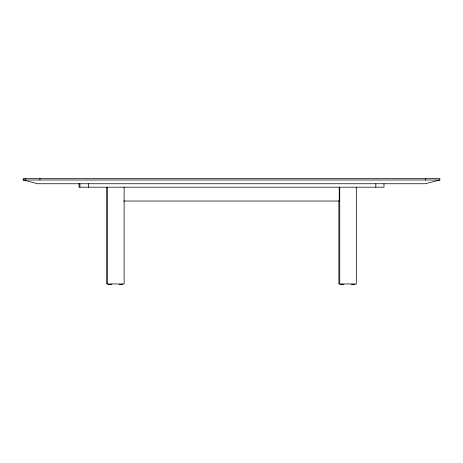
<?xml version="1.0" encoding="UTF-8"?>
<svg xmlns="http://www.w3.org/2000/svg" width="463" height="463" viewBox="0 0 463 463"><rect width="100%" height="100%" fill="white"/><g stroke="black" fill="none" stroke-linecap="round" stroke-linejoin="round"><path stroke-width="0.69" d="M439.85 180.009L425.329 183.742L37.671 183.742L23.15 180.009L23.15 178.631L439.85 178.631L439.85 180.009L23.15 180.009M123.627 201.023L339.373 201.023L339.373 187.197M108.145 284.369L111.71 284.369M119.199 284.369L122.764 284.369M340.305 284.369L343.87 284.369M351.359 284.369L354.924 284.369M425.561 178.631L425.561 180.009M383.977 183.742L383.977 187.197L79.023 187.197L79.023 183.742M375.811 183.742L375.811 187.197M356.319 187.197L356.319 283.958L338.875 283.958L338.875 200.919M339.732 187.197L339.732 283.958M339.229 187.197L339.229 201.023M124.125 187.197L124.125 283.958L106.681 283.958L106.681 187.197M107.543 187.197L107.543 283.958M88.34 183.742L88.34 187.197M79.92 183.742L79.92 187.197M39.957 178.631L39.957 180.009M25.228 178.631L25.228 180.009"/></g></svg>
